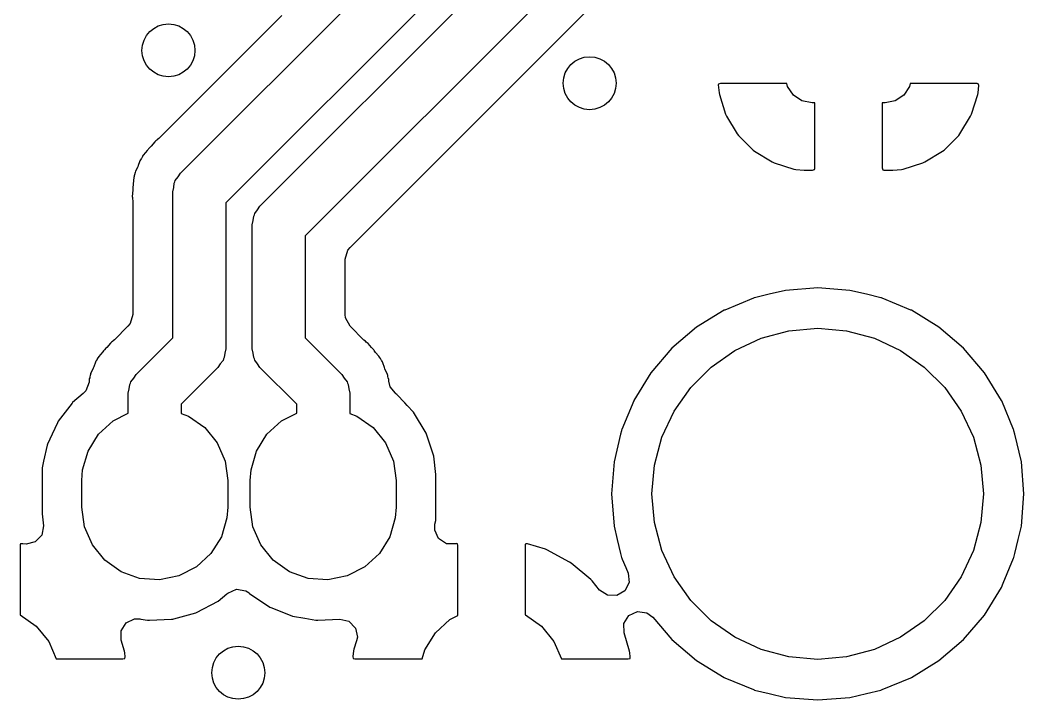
# Model space of a CAD drawing. Extents: x 3.82 to 6.18, y -5.18 to -3.22.
# Drawn here: x 5.01 to 5.3081, y -4.8097 to -4.6076 of the extents above; entities that cross this region are included whole.
import ezdxf

# ---------------------------------------------------------------- set-up
doc = ezdxf.new("R2010")
doc.units = 0
doc.header["$MEASUREMENT"] = 0
doc.layers.add('BLACK', color=7, linetype='CONTINUOUS')

msp = doc.modelspace()

# ---------------------------------------------------------------- linework, layer by layer
at = {"layer": 'BLACK', "linetype": 'CONTINUOUS'}
for p, q in [((5.05762, -4.65312), (5.1378, -4.57295)), ((5.15124, -4.58178), (5.07106, -4.66195)), ((5.08124, -4.66291), (5.16142, -4.58273)), ((5.17486, -4.59156), (5.09469, -4.67174)), ((5.10797, -4.67518), (5.18127, -4.60188)), ((5.08776, -4.60625), (5.05121, -4.6428)), ((5.21737, -4.62671), (5.21733, -4.62689)), ((5.21733, -4.62689), (5.21754, -4.62921)), ((5.21741, -4.62666), (5.21737, -4.62671)), ((5.21801, -4.62648), (5.21741, -4.62666)), ((5.23772, -4.62648), (5.21801, -4.62648)), ((5.2379, -4.62737), (5.23772, -4.62648)), ((5.23961, -4.62992), (5.2379, -4.62737)), ((5.2741, -4.62737), (5.27239, -4.62992)), ((5.27428, -4.62648), (5.2741, -4.62737)), ((5.29417, -4.62648), (5.27428, -4.62648)), ((5.29447, -4.62655), (5.29417, -4.62648)), ((5.29446, -4.62921), (5.29466, -4.62705)), ((5.29452, -4.62659), (5.29447, -4.62655)), ((5.29466, -4.62705), (5.29452, -4.62659)), ((5.21754, -4.62921), (5.21764, -4.62972)), ((5.21764, -4.62972), (5.21949, -4.63562)), ((5.24216, -4.63163), (5.23961, -4.62992)), ((5.24517, -4.63223), (5.24216, -4.63163)), ((5.26984, -4.63163), (5.26683, -4.63223)), ((5.27239, -4.62992), (5.26984, -4.63163)), ((5.29251, -4.63562), (5.29436, -4.62972)), ((5.29436, -4.62972), (5.29446, -4.62921)), ((5.246, -4.63223), (5.24517, -4.63223)), ((5.246, -4.65169), (5.246, -4.63223)), ((5.26683, -4.63223), (5.266, -4.63223)), ((5.266, -4.63223), (5.266, -4.65152)), ((5.21949, -4.63562), (5.21974, -4.63616)), ((5.21974, -4.63616), (5.22292, -4.64142)), ((5.28908, -4.64142), (5.29226, -4.63616)), ((5.29226, -4.63616), (5.29251, -4.63562)), ((5.05005, -4.64379), (5.04891, -4.64509)), ((5.05029, -4.64353), (5.05005, -4.64379)), ((5.05005, -4.64379), (5.05005, -4.64379)), ((5.05059, -4.64334), (5.05029, -4.64353)), ((5.05085, -4.64311), (5.05059, -4.64334)), ((5.05121, -4.6428), (5.05084, -4.6431)), ((5.05084, -4.6431), (5.05085, -4.64311)), ((5.22292, -4.64142), (5.22329, -4.64189)), ((5.22329, -4.64189), (5.22764, -4.64624)), ((5.28436, -4.64624), (5.28871, -4.64189)), ((5.28871, -4.64189), (5.28908, -4.64142)), ((5.04728, -4.64693), (5.04655, -4.64776)), ((5.04776, -4.64639), (5.04728, -4.64693)), ((5.04801, -4.64608), (5.04776, -4.64639)), ((5.04815, -4.6459), (5.04801, -4.64608)), ((5.04826, -4.64576), (5.04815, -4.6459)), ((5.04815, -4.6459), (5.04815, -4.6459)), ((5.0487, -4.64532), (5.04826, -4.64576)), ((5.04891, -4.64509), (5.0487, -4.64532)), ((5.22764, -4.64624), (5.2281, -4.64661)), ((5.2281, -4.64661), (5.23336, -4.64979)), ((5.27864, -4.64979), (5.2839, -4.64661)), ((5.2839, -4.64661), (5.28436, -4.64624)), ((5.04548, -4.64979), (5.0451, -4.6508)), ((5.0456, -4.64946), (5.04548, -4.64979)), ((5.04573, -4.64913), (5.0456, -4.64946)), ((5.0456, -4.64946), (5.0456, -4.64946)), ((5.04594, -4.64885), (5.04573, -4.64913)), ((5.04601, -4.64872), (5.04594, -4.64885)), ((5.04632, -4.6482), (5.04601, -4.64872)), ((5.0464, -4.64808), (5.04632, -4.6482)), ((5.04655, -4.64776), (5.0464, -4.64808)), ((5.23336, -4.64979), (5.2339, -4.65003)), ((5.2339, -4.65003), (5.2398, -4.65188)), ((5.27219, -4.65188), (5.2781, -4.65003)), ((5.2781, -4.65003), (5.27864, -4.64979)), ((5.04415, -4.65287), (5.0441, -4.65322)), ((5.0443, -4.65255), (5.04415, -4.65287)), ((5.04493, -4.65121), (5.0443, -4.65255)), ((5.0443, -4.65255), (5.0443, -4.65255)), ((5.04508, -4.65085), (5.04493, -4.65121)), ((5.0451, -4.6508), (5.04508, -4.65085)), ((5.2398, -4.65188), (5.24032, -4.65199)), ((5.24032, -4.65199), (5.24283, -4.65222)), ((5.24283, -4.65222), (5.24306, -4.65223)), ((5.24306, -4.65223), (5.24529, -4.65223)), ((5.24529, -4.65223), (5.24589, -4.65205)), ((5.24589, -4.65205), (5.24593, -4.652)), ((5.24593, -4.652), (5.246, -4.65169)), ((5.266, -4.65152), (5.26618, -4.65212)), ((5.26618, -4.65212), (5.26623, -4.65216)), ((5.26623, -4.65216), (5.26653, -4.65223)), ((5.26653, -4.65223), (5.26894, -4.65223)), ((5.26894, -4.65223), (5.26917, -4.65222)), ((5.26917, -4.65222), (5.27168, -4.65199)), ((5.27168, -4.65199), (5.27219, -4.65188)), ((5.04375, -4.65442), (5.04361, -4.65624)), ((5.04387, -4.65408), (5.04375, -4.65442)), ((5.0439, -4.65394), (5.04387, -4.65408)), ((5.04405, -4.65336), (5.0439, -4.65394)), ((5.0441, -4.65322), (5.04405, -4.65336)), ((5.05576, -4.65609), (5.056, -4.6557)), ((5.056, -4.6557), (5.0561, -4.65526)), ((5.0561, -4.65526), (5.05692, -4.65424)), ((5.05692, -4.65424), (5.05762, -4.65312)), ((5.04347, -4.65812), (5.04333, -4.66004)), ((5.04348, -4.65775), (5.04347, -4.65812)), ((5.04356, -4.65664), (5.04348, -4.65716)), ((5.04348, -4.65716), (5.04348, -4.65775)), ((5.04361, -4.65624), (5.04356, -4.65664)), ((5.05531, -4.65868), (5.05561, -4.65739)), ((5.05531, -4.70205), (5.05531, -4.65868)), ((5.05561, -4.65739), (5.05576, -4.65609)), ((5.04333, -4.66004), (5.0434, -4.66039)), ((5.0434, -4.66039), (5.04343, -4.66074)), ((5.04343, -4.66074), (5.04343, -4.66074)), ((5.04343, -4.66074), (5.04348, -4.6613)), ((5.04348, -4.6613), (5.04348, -4.6951)), ((5.07106, -4.66195), (5.07106, -4.70533)), ((5.07972, -4.66505), (5.08054, -4.66402)), ((5.08054, -4.66402), (5.08124, -4.66291)), ((5.07894, -4.66846), (5.07923, -4.66718)), ((5.07923, -4.66718), (5.07938, -4.66587)), ((5.07938, -4.66587), (5.07962, -4.66549)), ((5.07962, -4.66549), (5.07972, -4.66505)), ((5.07894, -4.70531), (5.07894, -4.66846)), ((5.09469, -4.67174), (5.09469, -4.70205)), ((5.10652, -4.67869), (5.1073, -4.67601)), ((5.1073, -4.67601), (5.10797, -4.67518)), ((5.10652, -4.6951), (5.10652, -4.67869)), ((5.23727, -4.68795), (5.23239, -4.68912)), ((5.24685, -4.68719), (5.23727, -4.68795)), ((5.25643, -4.68795), (5.24685, -4.68719)), ((5.26131, -4.68912), (5.25643, -4.68795)), ((5.22775, -4.69026), (5.21923, -4.69379)), ((5.22793, -4.69019), (5.22775, -4.69026)), ((5.22775, -4.69026), (5.22775, -4.69026)), ((5.22812, -4.69014), (5.22793, -4.69019)), ((5.23239, -4.68912), (5.22812, -4.69014)), ((5.22812, -4.69014), (5.22812, -4.69014)), ((5.26558, -4.69014), (5.26131, -4.68912)), ((5.26577, -4.69019), (5.26558, -4.69014)), ((5.26558, -4.69014), (5.26558, -4.69014)), ((5.26595, -4.69026), (5.26577, -4.69019)), ((5.27447, -4.69379), (5.26595, -4.69026)), ((5.26595, -4.69026), (5.26595, -4.69026)), ((5.21905, -4.69387), (5.21086, -4.69889)), ((5.21923, -4.69379), (5.21905, -4.69387)), ((5.21923, -4.69379), (5.21923, -4.69379)), ((5.27465, -4.69387), (5.27447, -4.69379)), ((5.27447, -4.69379), (5.27447, -4.69379)), ((5.28284, -4.69889), (5.27465, -4.69387)), ((5.04348, -4.6951), (5.0427, -4.69778)), ((5.10663, -4.69615), (5.10652, -4.6951)), ((5.10797, -4.69861), (5.10663, -4.69615)), ((5.04203, -4.69861), (5.03802, -4.70262)), ((5.0427, -4.69778), (5.04203, -4.69861)), ((5.11209, -4.70272), (5.10797, -4.69861)), ((5.21086, -4.69889), (5.20355, -4.70513)), ((5.23002, -4.70218), (5.2383, -4.69996)), ((5.2383, -4.69996), (5.24685, -4.69921)), ((5.24685, -4.69921), (5.2554, -4.69996)), ((5.2554, -4.69996), (5.26368, -4.70218)), ((5.29015, -4.70513), (5.28284, -4.69889)), ((5.03686, -4.70361), (5.03572, -4.70491)), ((5.0371, -4.70334), (5.03686, -4.70361)), ((5.03686, -4.70361), (5.03686, -4.70361)), ((5.0374, -4.70316), (5.0371, -4.70334)), ((5.03767, -4.70293), (5.0374, -4.70316)), ((5.03802, -4.70262), (5.03765, -4.70291)), ((5.03765, -4.70291), (5.03767, -4.70293)), ((5.04443, -4.71294), (5.05531, -4.70205)), ((5.09469, -4.70205), (5.10558, -4.71295)), ((5.11252, -4.70308), (5.11209, -4.70272)), ((5.11279, -4.70331), (5.11252, -4.70308)), ((5.11252, -4.70308), (5.11252, -4.70308)), ((5.11309, -4.7035), (5.11279, -4.70331)), ((5.11332, -4.70377), (5.11309, -4.7035)), ((5.22224, -4.70581), (5.23002, -4.70218)), ((5.26368, -4.70218), (5.27146, -4.70581)), ((5.03457, -4.7062), (5.03389, -4.70698)), ((5.03482, -4.70589), (5.03457, -4.7062)), ((5.03496, -4.70571), (5.03482, -4.70589)), ((5.03507, -4.70557), (5.03496, -4.70571)), ((5.03496, -4.70571), (5.03496, -4.70571)), ((5.03551, -4.70513), (5.03507, -4.70557)), ((5.03572, -4.70491), (5.03551, -4.70513)), ((5.07077, -4.70661), (5.07062, -4.70792)), ((5.07106, -4.70533), (5.07077, -4.70661)), ((5.07923, -4.7066), (5.07894, -4.70531)), ((5.07937, -4.7079), (5.07923, -4.7066)), ((5.11435, -4.70496), (5.11332, -4.70377)), ((5.1146, -4.70523), (5.11435, -4.70496)), ((5.11502, -4.70566), (5.1146, -4.70523)), ((5.11513, -4.70581), (5.11502, -4.70566)), ((5.11533, -4.70608), (5.11513, -4.70581)), ((5.11558, -4.70639), (5.11533, -4.70608)), ((5.11654, -4.70751), (5.11558, -4.70639)), ((5.20355, -4.70513), (5.19731, -4.71243)), ((5.21522, -4.71073), (5.22224, -4.70581)), ((5.27146, -4.70581), (5.27848, -4.71073)), ((5.29639, -4.71243), (5.29015, -4.70513)), ((5.03241, -4.70927), (5.0319, -4.71066)), ((5.03254, -4.70894), (5.03241, -4.70927)), ((5.03241, -4.70927), (5.03241, -4.70927)), ((5.03275, -4.70866), (5.03254, -4.70894)), ((5.03282, -4.70853), (5.03275, -4.70866)), ((5.03313, -4.70802), (5.03282, -4.70853)), ((5.03321, -4.70789), (5.03313, -4.70802)), ((5.03336, -4.70757), (5.03321, -4.70789)), ((5.03389, -4.70698), (5.03336, -4.70757)), ((5.07028, -4.70874), (5.06946, -4.70977)), ((5.07038, -4.7083), (5.07028, -4.70874)), ((5.07062, -4.70792), (5.07038, -4.7083)), ((5.07962, -4.70829), (5.07937, -4.7079)), ((5.07972, -4.70873), (5.07962, -4.70829)), ((5.08054, -4.70976), (5.07972, -4.70873)), ((5.11677, -4.70778), (5.11654, -4.70751)), ((5.11654, -4.70751), (5.11654, -4.70751)), ((5.11692, -4.7081), (5.11677, -4.70778)), ((5.117, -4.70822), (5.11692, -4.7081)), ((5.1173, -4.70874), (5.117, -4.70822)), ((5.11737, -4.70887), (5.1173, -4.70874)), ((5.11758, -4.70916), (5.11737, -4.70887)), ((5.1177, -4.70949), (5.11758, -4.70916)), ((5.1182, -4.71088), (5.1177, -4.70949)), ((5.1177, -4.70949), (5.1177, -4.70949)), ((5.03111, -4.71236), (5.03096, -4.71268)), ((5.03174, -4.71103), (5.03111, -4.71236)), ((5.03111, -4.71236), (5.03111, -4.71236)), ((5.0319, -4.71066), (5.03174, -4.71103)), ((5.06876, -4.71088), (5.05787, -4.72177)), ((5.06946, -4.70977), (5.06876, -4.71088)), ((5.08123, -4.71087), (5.08054, -4.70976)), ((5.09213, -4.72177), (5.08123, -4.71087)), ((5.11835, -4.71125), (5.1182, -4.71088)), ((5.11911, -4.71292), (5.11835, -4.71125)), ((5.19731, -4.71243), (5.19229, -4.72063)), ((5.20915, -4.71679), (5.21522, -4.71073)), ((5.27848, -4.71073), (5.28455, -4.71679)), ((5.30141, -4.72063), (5.29639, -4.71243)), ((5.03049, -4.71519), (5.0295, -4.71781)), ((5.03056, -4.71423), (5.03049, -4.71519)), ((5.03068, -4.7139), (5.03056, -4.71423)), ((5.03071, -4.71375), (5.03068, -4.7139)), ((5.03086, -4.71318), (5.03071, -4.71375)), ((5.03091, -4.71303), (5.03086, -4.71318)), ((5.03096, -4.71268), (5.03091, -4.71303)), ((5.04257, -4.7159), (5.04281, -4.71552)), ((5.04281, -4.71552), (5.04291, -4.71508)), ((5.04291, -4.71508), (5.04373, -4.71405)), ((5.04373, -4.71405), (5.04443, -4.71294)), ((5.10558, -4.71295), (5.10628, -4.71406)), ((5.10628, -4.71406), (5.1071, -4.71509)), ((5.1071, -4.71509), (5.1072, -4.71553)), ((5.1072, -4.71553), (5.10744, -4.71591)), ((5.11916, -4.71327), (5.11911, -4.71292)), ((5.1192, -4.71341), (5.11916, -4.71327)), ((5.11934, -4.71399), (5.1192, -4.71341)), ((5.11937, -4.71413), (5.11934, -4.71399)), ((5.11949, -4.71447), (5.11937, -4.71413)), ((5.11952, -4.71492), (5.11949, -4.71447)), ((5.11952, -4.71494), (5.11952, -4.71492)), ((5.11991, -4.71658), (5.11952, -4.71494)), ((5.0295, -4.71781), (5.02874, -4.71861)), ((5.04213, -4.71849), (5.04242, -4.71721)), ((5.04213, -4.72442), (5.04213, -4.71849)), ((5.04242, -4.71721), (5.04257, -4.7159)), ((5.10744, -4.71591), (5.10758, -4.71722)), ((5.10758, -4.71722), (5.10787, -4.7185)), ((5.10787, -4.7185), (5.10787, -4.72452)), ((5.12145, -4.71846), (5.11991, -4.71658)), ((5.1214, -4.71851), (5.12145, -4.71846)), ((5.12161, -4.71869), (5.1214, -4.71851)), ((5.20423, -4.72382), (5.20915, -4.71679)), ((5.28455, -4.71679), (5.28947, -4.72382)), ((5.02545, -4.72147), (5.02135, -4.72683)), ((5.02561, -4.72126), (5.02545, -4.72147)), ((5.02545, -4.72147), (5.02545, -4.72147)), ((5.02874, -4.71861), (5.02561, -4.72126)), ((5.12183, -4.71884), (5.12161, -4.71869)), ((5.12422, -4.72137), (5.12183, -4.71884)), ((5.12494, -4.72213), (5.12422, -4.72137)), ((5.19222, -4.72081), (5.18869, -4.72932)), ((5.19229, -4.72063), (5.19222, -4.72081)), ((5.19222, -4.72081), (5.19222, -4.72081)), ((5.30148, -4.72081), (5.30141, -4.72063)), ((5.30501, -4.72932), (5.30148, -4.72081)), ((5.30148, -4.72081), (5.30148, -4.72081)), ((5.03764, -4.72671), (5.04213, -4.72442)), ((5.05787, -4.72177), (5.05787, -4.72452)), ((5.05787, -4.72452), (5.06003, -4.7253)), ((5.08764, -4.72671), (5.09213, -4.72442)), ((5.09213, -4.72442), (5.09213, -4.72177)), ((5.10787, -4.72452), (5.11003, -4.7253)), ((5.12683, -4.72412), (5.12494, -4.72213)), ((5.13058, -4.73036), (5.12683, -4.72412)), ((5.20061, -4.73159), (5.20423, -4.72382)), ((5.28947, -4.72382), (5.2931, -4.73159)), ((5.02108, -4.72728), (5.01948, -4.73071)), ((5.02119, -4.72704), (5.02108, -4.72728)), ((5.02108, -4.72728), (5.02108, -4.72728)), ((5.02135, -4.72683), (5.02119, -4.72704)), ((5.02135, -4.72683), (5.02135, -4.72683)), ((5.03332, -4.73069), (5.03764, -4.72671)), ((5.06003, -4.7253), (5.06482, -4.7287)), ((5.08332, -4.73069), (5.08764, -4.72671)), ((5.11003, -4.7253), (5.11482, -4.7287)), ((5.06482, -4.7287), (5.06852, -4.73327)), ((5.11482, -4.7287), (5.11852, -4.73327)), ((5.1329, -4.73726), (5.13058, -4.73036)), ((5.18857, -4.72969), (5.18832, -4.73071)), ((5.18862, -4.7295), (5.18857, -4.72969)), ((5.18857, -4.72969), (5.18857, -4.72969)), ((5.18869, -4.72932), (5.18862, -4.7295)), ((5.18869, -4.72932), (5.18869, -4.72932)), ((5.30509, -4.7295), (5.30501, -4.72932)), ((5.30501, -4.72932), (5.30501, -4.72932)), ((5.30513, -4.72969), (5.30509, -4.7295)), ((5.30538, -4.73071), (5.30513, -4.72969)), ((5.30513, -4.72969), (5.30513, -4.72969)), ((5.01948, -4.73071), (5.01812, -4.73363)), ((5.03022, -4.73568), (5.03332, -4.73069)), ((5.06852, -4.73327), (5.07086, -4.73867)), ((5.08022, -4.73568), (5.08332, -4.73069)), ((5.11852, -4.73327), (5.12086, -4.73867)), ((5.18832, -4.73071), (5.18637, -4.73885)), ((5.19839, -4.73988), (5.20061, -4.73159)), ((5.2931, -4.73159), (5.29532, -4.73988)), ((5.30733, -4.73885), (5.30538, -4.73071)), ((5.01806, -4.7339), (5.01699, -4.73866)), ((5.01812, -4.73363), (5.01806, -4.7339)), ((5.01806, -4.7339), (5.01806, -4.7339)), ((5.02858, -4.74132), (5.03022, -4.73568)), ((5.07858, -4.74132), (5.08022, -4.73568)), ((5.01699, -4.73866), (5.01653, -4.74073)), ((5.07086, -4.73867), (5.07165, -4.74449)), ((5.12086, -4.73867), (5.12165, -4.74449)), ((5.13348, -4.74267), (5.1329, -4.73726)), ((5.18637, -4.73885), (5.18562, -4.74843)), ((5.30808, -4.74843), (5.30733, -4.73885)), ((5.01653, -4.74073), (5.01652, -4.74096)), ((5.01652, -4.74096), (5.01652, -4.75418)), ((5.02835, -4.74449), (5.02858, -4.74132)), ((5.07835, -4.74449), (5.07858, -4.74132)), ((5.19764, -4.74843), (5.19839, -4.73988)), ((5.29532, -4.73988), (5.29606, -4.74843)), ((5.02835, -4.75236), (5.02835, -4.74449)), ((5.07165, -4.74449), (5.07165, -4.75236)), ((5.07835, -4.75236), (5.07835, -4.74449)), ((5.12165, -4.74449), (5.12165, -4.75236)), ((5.13348, -4.75589), (5.13348, -4.74267)), ((5.18562, -4.74843), (5.18637, -4.758)), ((5.19839, -4.75697), (5.19764, -4.74843)), ((5.29606, -4.74843), (5.29532, -4.75697)), ((5.30733, -4.758), (5.30808, -4.74843)), ((5.01652, -4.75418), (5.01653, -4.75431)), ((5.01653, -4.75431), (5.01653, -4.75431)), ((5.01653, -4.75431), (5.01692, -4.75792)), ((5.02914, -4.75819), (5.02835, -4.75236)), ((5.07165, -4.75236), (5.07142, -4.75553)), ((5.07914, -4.75819), (5.07835, -4.75236)), ((5.12165, -4.75236), (5.12142, -4.75553)), ((5.07142, -4.75553), (5.06978, -4.76117)), ((5.12142, -4.75553), (5.11978, -4.76117)), ((5.13319, -4.75739), (5.13343, -4.75632)), ((5.13343, -4.75631), (5.13347, -4.75612)), ((5.13343, -4.75632), (5.13343, -4.75631)), ((5.13347, -4.75612), (5.13348, -4.75589)), ((5.20061, -4.76526), (5.19839, -4.75697)), ((5.29532, -4.75697), (5.2931, -4.76526)), ((5.01692, -4.75792), (5.01643, -4.76067)), ((5.03148, -4.76358), (5.02914, -4.75819)), ((5.08148, -4.76358), (5.07914, -4.75819)), ((5.13312, -4.75918), (5.13319, -4.75739)), ((5.13428, -4.76172), (5.13312, -4.75918)), ((5.18637, -4.758), (5.18732, -4.76196)), ((5.30638, -4.76196), (5.30733, -4.758)), ((5.01013, -4.76324), (5.01, -4.7635)), ((5.01083, -4.76325), (5.01013, -4.76324)), ((5.01182, -4.76341), (5.01083, -4.76325)), ((5.01453, -4.76272), (5.01182, -4.76341)), ((5.01643, -4.76067), (5.01453, -4.76272)), ((5.06978, -4.76117), (5.06668, -4.76616)), ((5.11978, -4.76117), (5.11668, -4.76616)), ((5.13663, -4.76323), (5.13428, -4.76172)), ((5.13943, -4.76323), (5.13663, -4.76323)), ((5.13954, -4.7632), (5.13943, -4.76323)), ((5.13984, -4.76324), (5.13954, -4.7632)), ((5.14, -4.76378), (5.13984, -4.76324)), ((5.16013, -4.76324), (5.16, -4.7635)), ((5.16068, -4.76324), (5.16013, -4.76324)), ((5.16599, -4.76489), (5.16068, -4.76324)), ((5.18732, -4.76196), (5.18832, -4.76614)), ((5.30538, -4.76614), (5.30638, -4.76196)), ((5.01, -4.7635), (5.01, -4.78434)), ((5.03518, -4.76815), (5.03148, -4.76358)), ((5.06668, -4.76616), (5.06236, -4.77014)), ((5.08518, -4.76815), (5.08148, -4.76358)), ((5.11668, -4.76616), (5.11236, -4.77014)), ((5.14, -4.78456), (5.14, -4.76378)), ((5.16, -4.7635), (5.16, -4.78434)), ((5.16643, -4.76507), (5.16599, -4.76489)), ((5.17319, -4.76873), (5.16643, -4.76507)), ((5.18832, -4.76614), (5.18862, -4.76735)), ((5.20423, -4.77303), (5.20061, -4.76526)), ((5.2931, -4.76526), (5.28947, -4.77303)), ((5.30509, -4.76735), (5.30538, -4.76614)), ((5.03997, -4.77155), (5.03518, -4.76815)), ((5.08997, -4.77155), (5.08518, -4.76815)), ((5.17359, -4.769), (5.17319, -4.76873)), ((5.17951, -4.7739), (5.17359, -4.769)), ((5.18862, -4.76735), (5.18869, -4.76753)), ((5.18869, -4.76753), (5.18869, -4.76753)), ((5.18869, -4.76753), (5.18882, -4.76785)), ((5.18882, -4.76785), (5.18983, -4.77027)), ((5.30194, -4.77495), (5.30501, -4.76753)), ((5.30501, -4.76753), (5.30509, -4.76735)), ((5.30501, -4.76753), (5.30501, -4.76753)), ((5.0455, -4.77354), (5.03997, -4.77155)), ((5.06236, -4.77014), (5.05712, -4.77281)), ((5.0955, -4.77354), (5.08997, -4.77155)), ((5.11236, -4.77014), (5.10712, -4.77281)), ((5.18983, -4.77027), (5.19053, -4.77196)), ((5.19053, -4.77196), (5.19082, -4.77474)), ((5.05136, -4.77397), (5.0455, -4.77354)), ((5.05712, -4.77281), (5.05136, -4.77397)), ((5.10136, -4.77397), (5.0955, -4.77354)), ((5.10712, -4.77281), (5.10136, -4.77397)), ((5.17985, -4.77424), (5.17951, -4.7739)), ((5.1821, -4.77699), (5.17985, -4.77424)), ((5.19082, -4.77474), (5.18957, -4.77724)), ((5.20915, -4.78006), (5.20423, -4.77303)), ((5.28947, -4.77303), (5.28455, -4.78006)), ((5.30141, -4.77622), (5.30194, -4.77495)), ((5.06883, -4.78029), (5.07135, -4.77816)), ((5.07135, -4.77816), (5.07167, -4.77789)), ((5.07167, -4.77789), (5.07423, -4.77676)), ((5.07423, -4.77676), (5.07699, -4.77719)), ((5.07699, -4.77719), (5.07804, -4.77787)), ((5.07804, -4.77787), (5.07817, -4.77801)), ((5.07817, -4.77801), (5.08419, -4.7821)), ((5.18438, -4.77856), (5.1821, -4.77699)), ((5.18957, -4.77724), (5.18717, -4.77866)), ((5.29639, -4.78442), (5.30141, -4.77622)), ((5.0624, -4.78368), (5.06883, -4.78029)), ((5.18717, -4.77866), (5.18438, -4.77856)), ((5.21522, -4.78612), (5.20915, -4.78006)), ((5.28455, -4.78006), (5.27848, -4.78612)), ((5.05564, -4.78554), (5.06214, -4.78375)), ((5.06214, -4.78375), (5.0624, -4.78368)), ((5.08419, -4.7821), (5.08444, -4.7822)), ((5.08444, -4.7822), (5.08444, -4.7822)), ((5.08444, -4.7822), (5.09069, -4.7847)), ((5.19081, -4.78455), (5.19334, -4.78337)), ((5.19334, -4.78337), (5.19611, -4.78375)), ((5.19611, -4.78375), (5.19786, -4.78505)), ((5.01, -4.78434), (5.01003, -4.78435)), ((5.01003, -4.78435), (5.01482, -4.78776)), ((5.03997, -4.7891), (5.04147, -4.78674)), ((5.04147, -4.78674), (5.044, -4.78556)), ((5.044, -4.78556), (5.04555, -4.78557)), ((5.04555, -4.78557), (5.0459, -4.78562)), ((5.0459, -4.78562), (5.04785, -4.78595)), ((5.04785, -4.78595), (5.04785, -4.78595)), ((5.04785, -4.78595), (5.04812, -4.78599)), ((5.04812, -4.78599), (5.04839, -4.78598)), ((5.04839, -4.78598), (5.05494, -4.78563)), ((5.04839, -4.78598), (5.04839, -4.78598)), ((5.05494, -4.78563), (5.05539, -4.78561)), ((5.05539, -4.78561), (5.05564, -4.78554)), ((5.05564, -4.78554), (5.05564, -4.78554)), ((5.09069, -4.7847), (5.09069, -4.7847)), ((5.09069, -4.7847), (5.09094, -4.7848)), ((5.09094, -4.7848), (5.09455, -4.7854)), ((5.09455, -4.7854), (5.09785, -4.78595)), ((5.09785, -4.78595), (5.09785, -4.78595)), ((5.09785, -4.78595), (5.09812, -4.78599)), ((5.09812, -4.78599), (5.09839, -4.78598)), ((5.09839, -4.78598), (5.10495, -4.78563)), ((5.09839, -4.78598), (5.09839, -4.78598)), ((5.10495, -4.78563), (5.10766, -4.78628)), ((5.10766, -4.78628), (5.1096, -4.78829)), ((5.13332, -4.78974), (5.13764, -4.78576)), ((5.13764, -4.78576), (5.14, -4.78456)), ((5.16, -4.78434), (5.16003, -4.78435)), ((5.16003, -4.78435), (5.16482, -4.78776)), ((5.18931, -4.78691), (5.19081, -4.78455)), ((5.18934, -4.78971), (5.18931, -4.78691)), ((5.19786, -4.78505), (5.20355, -4.79172)), ((5.22224, -4.79104), (5.21522, -4.78612)), ((5.27848, -4.78612), (5.27146, -4.79104)), ((5.29015, -4.79172), (5.29639, -4.78442)), ((5.01482, -4.78776), (5.01852, -4.79233)), ((5.04, -4.79189), (5.03997, -4.7891)), ((5.1096, -4.78829), (5.11015, -4.79104)), ((5.13022, -4.79474), (5.13332, -4.78974)), ((5.16482, -4.78776), (5.16852, -4.79233)), ((5.19099, -4.79518), (5.18934, -4.78971)), ((5.01852, -4.79233), (5.02075, -4.79748)), ((5.04099, -4.79518), (5.04, -4.79189)), ((5.10993, -4.79209), (5.10913, -4.79461)), ((5.11015, -4.79104), (5.10993, -4.79209)), ((5.16852, -4.79233), (5.17075, -4.79748)), ((5.20355, -4.79172), (5.21086, -4.79796)), ((5.23002, -4.79467), (5.22224, -4.79104)), ((5.27146, -4.79104), (5.26368, -4.79467)), ((5.28284, -4.79796), (5.29015, -4.79172)), ((5.04108, -4.79566), (5.04099, -4.79518)), ((5.0412, -4.79683), (5.04108, -4.79566)), ((5.10903, -4.79508), (5.10884, -4.79677)), ((5.10913, -4.79461), (5.10903, -4.79508)), ((5.12942, -4.79748), (5.13022, -4.79474)), ((5.19108, -4.79566), (5.19099, -4.79518)), ((5.1912, -4.79683), (5.19108, -4.79566)), ((5.2383, -4.79689), (5.23002, -4.79467)), ((5.26368, -4.79467), (5.2554, -4.79689)), ((5.02075, -4.79748), (5.04055, -4.79748)), ((5.04055, -4.79748), (5.04112, -4.79731)), ((5.04112, -4.79731), (5.0412, -4.79683)), ((5.10884, -4.79677), (5.10894, -4.79734)), ((5.10894, -4.79734), (5.10944, -4.79748)), ((5.10944, -4.79748), (5.12942, -4.79748)), ((5.17075, -4.79748), (5.19055, -4.79748)), ((5.19055, -4.79748), (5.19112, -4.79731)), ((5.19112, -4.79731), (5.1912, -4.79683)), ((5.21086, -4.79796), (5.21905, -4.80298)), ((5.24685, -4.79764), (5.2383, -4.79689)), ((5.2554, -4.79689), (5.24685, -4.79764)), ((5.27465, -4.80298), (5.28284, -4.79796)), ((5.21905, -4.80298), (5.21923, -4.80306)), ((5.21923, -4.80306), (5.21923, -4.80306)), ((5.21923, -4.80306), (5.22775, -4.80659)), ((5.26595, -4.80659), (5.27447, -4.80306)), ((5.27447, -4.80306), (5.27465, -4.80298)), ((5.27447, -4.80306), (5.27447, -4.80306)), ((5.22775, -4.80659), (5.22775, -4.80659)), ((5.22775, -4.80659), (5.22793, -4.80666)), ((5.22793, -4.80666), (5.22812, -4.80671)), ((5.22812, -4.80671), (5.22812, -4.80671)), ((5.22812, -4.80671), (5.23239, -4.80773)), ((5.23239, -4.80773), (5.23727, -4.8089)), ((5.25643, -4.8089), (5.26131, -4.80773)), ((5.26131, -4.80773), (5.26558, -4.80671)), ((5.26558, -4.80671), (5.26577, -4.80666)), ((5.26558, -4.80671), (5.26558, -4.80671)), ((5.26577, -4.80666), (5.26595, -4.80659)), ((5.26595, -4.80659), (5.26595, -4.80659)), ((5.23727, -4.8089), (5.24685, -4.80966)), ((5.24685, -4.80966), (5.25643, -4.8089))]:
    msp.add_line(p, q, dxfattribs=at)
at = {"layer": 'BLACK'}
for centre in [(5.05407, -4.61662), (5.17913, -4.62638), (5.0748, -4.80157)]:
    msp.add_circle(centre, 0.00787, dxfattribs=at)

doc.saveas('drawing.dxf')
